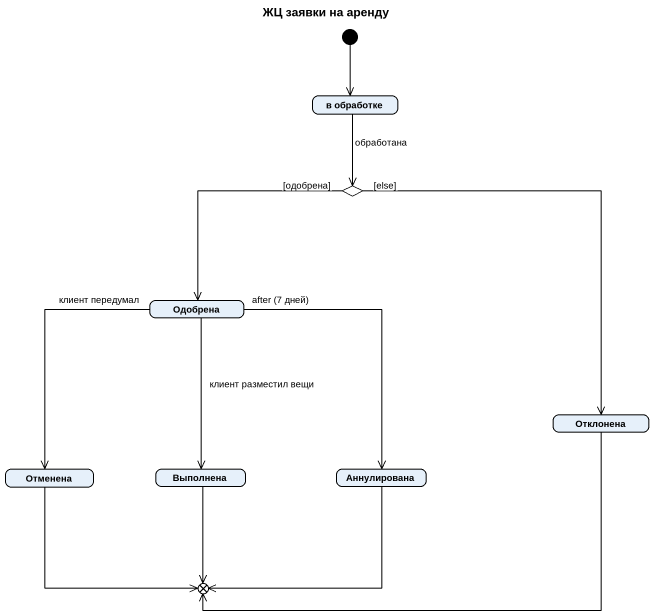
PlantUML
@startuml
title ЖЦ заявки на аренду
hide empty description
state "в обработке" as в_обработке
state choice1 <<choice>>
state Одобрена
state Отклонена
state Отменена
state Выполнена
state Аннулирована
state exit1 <<choice>>
[*] --> в_обработке
в_обработке --> choice1 : обработана
choice1 --> Одобрена : [одобрена]
choice1 --> Отклонена : [else]
Одобрена --> Отменена : клиент передумал
Одобрена --> Выполнена : клиент разместил вещи
Одобрена --> Аннулирована : after (7 дней)
Отклонена -left-> exit1
Отменена --> exit1
Выполнена --> exit1
Аннулирована --> exit1
@enduml
